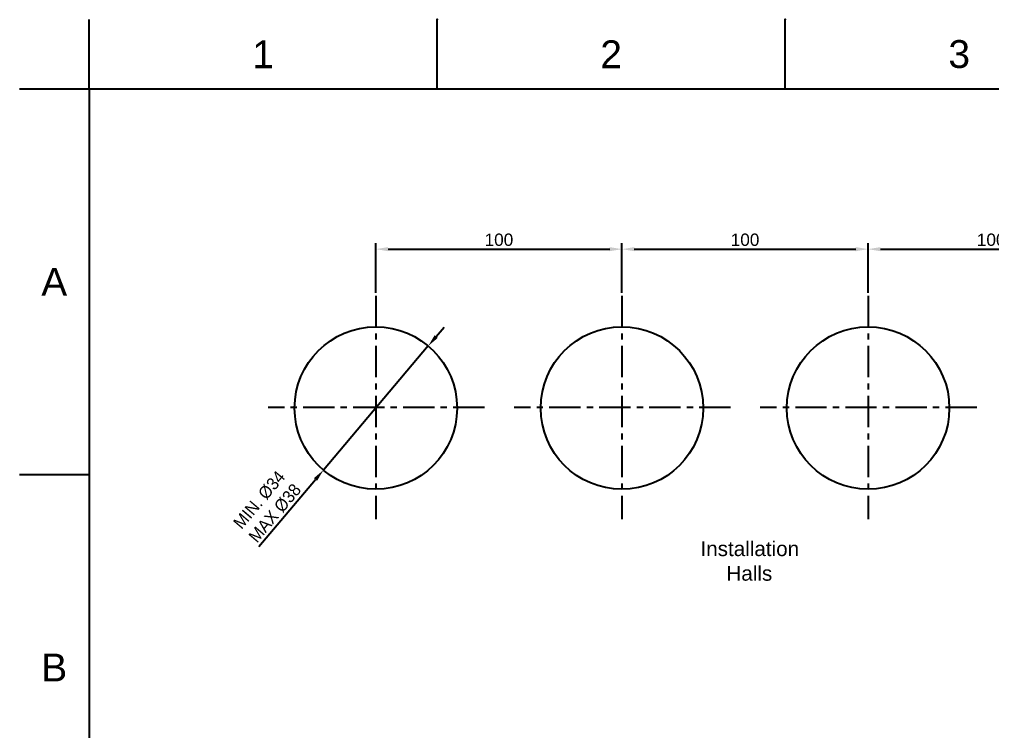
# Model space of a CAD drawing. Header units: millimetres. Extents: x 601 to 1195, y -13 to 407.
# Drawn here: x 601.1 to 798.5, y 262.3 to 406.7 of the extents above; entities that cross this region are included whole.
import ezdxf

# ---------------------------------------------------------------- set-up
doc = ezdxf.new("R2010")
doc.units = ezdxf.units.MM
doc.header["$LTSCALE"] = 0.1
doc.linetypes.add('CENTERX2', pattern=[101.6, 63.5, -12.7, 12.7, -12.7])
for name, color, linetype in [('CENTER', 1, 'CENTERX2'), ('DIM', 3, 'Continuous'), ('TEXT', 2, 'Continuous')]:
    doc.layers.add(name, color=color, linetype=linetype)
doc.styles.get("Standard").update_dxf_attribs({"font": 'arial.ttf'})
doc.dimstyles.new('ISO-25', dxfattribs={"dimtxt": 2.5, "dimasz": 2.5, "dimexe": 1.25, "dimexo": 0.625, "dimtad": 1, "dimlfac": 1.333333, "dimtxsty": 'Standard', "dimcen": 2.5, "dimadec": 0, "dimazin": 0, "dimtfac": 1, "dimtmove": 0, "dimatfit": 3, "dimfxl": 0, "dimarcsym": 0})

# ---------------------------------------------------------------- blocks, each defined once
blk = doc.blocks.new('*D4')
at = {"layer": 'Defpoints', "color": 0}
for p in [(684.11, 340.39), (662.82, 315.18)]:
    blk.add_point(p, dxfattribs=at)
at = {"layer": 'DIM', "color": 0, "lineweight": -2}
for p, q in [((685.73, 342.3), (687.34, 344.21)), ((684.11, 340.39), (662.82, 315.18)), ((649.71, 299.65), (661.21, 313.27))]:
    blk.add_line(p, q, dxfattribs=at)
at = {"layer": 'DIM', "color": 0}
for points in [[(685.41, 342.57), (686.05, 342.03), (684.11, 340.39)], [(660.89, 313.54), (661.53, 313), (662.82, 315.18)]]:
    blk.add_solid(points, dxfattribs=at)
at = {"layer": 'DIM', "color": 0, "insert": (651.38, 307.78), "char_height": 2.5, "attachment_point": 5, "rotation": 49.8191}
blk.add_mtext('{\\fMS PGothic|b0|i0|c129|p34;MIN. %%C34\\PMAX %%C38}', dxfattribs=at)
blk = doc.blocks.new('*D5')
at = {"layer": 'Defpoints', "color": 0}
for p in [(723.47, 360.06), (673.47, 350.57), (723.47, 350.57)]:
    blk.add_point(p, dxfattribs=at)
at = {"layer": 'DIM', "color": 0, "lineweight": -2}
for p, q in [((673.47, 351.2), (673.47, 361.31)), ((675.97, 360.06), (720.97, 360.06)), ((723.47, 351.2), (723.47, 361.31))]:
    blk.add_line(p, q, dxfattribs=at)
at = {"layer": 'DIM', "color": 0}
for points in [[(675.97, 360.48), (675.97, 359.64), (673.47, 360.06)], [(720.97, 360.48), (720.97, 359.64), (723.47, 360.06)]]:
    blk.add_solid(points, dxfattribs=at)
at = {"layer": 'DIM', "color": 0, "insert": (698.47, 361.96), "char_height": 2.5, "attachment_point": 5}
blk.add_mtext('100', dxfattribs=at)
blk = doc.blocks.new('*D2')
at = {"layer": 'Defpoints', "color": 0}
for p in [(773.47, 360.06), (723.47, 350.57), (773.47, 350.57)]:
    blk.add_point(p, dxfattribs=at)
at = {"layer": 'DIM', "color": 0, "lineweight": -2}
for p, q in [((723.47, 351.2), (723.47, 361.31)), ((725.97, 360.06), (770.97, 360.06)), ((773.47, 351.2), (773.47, 361.31))]:
    blk.add_line(p, q, dxfattribs=at)
at = {"layer": 'DIM', "color": 0}
for points in [[(725.97, 360.48), (725.97, 359.64), (723.47, 360.06)], [(770.97, 360.48), (770.97, 359.64), (773.47, 360.06)]]:
    blk.add_solid(points, dxfattribs=at)
at = {"layer": 'DIM', "color": 0, "insert": (748.47, 361.96), "char_height": 2.5, "attachment_point": 5}
blk.add_mtext('100', dxfattribs=at)
blk = doc.blocks.new('*D3')
at = {"layer": 'Defpoints', "color": 0}
for p in [(823.47, 360.06), (773.47, 350.57), (823.47, 350.57)]:
    blk.add_point(p, dxfattribs=at)
at = {"layer": 'DIM', "color": 0, "lineweight": -2}
for p, q in [((773.47, 351.2), (773.47, 361.31)), ((775.97, 360.06), (820.97, 360.06)), ((823.47, 351.2), (823.47, 361.31))]:
    blk.add_line(p, q, dxfattribs=at)
at = {"layer": 'DIM', "color": 0}
for points in [[(775.97, 360.48), (775.97, 359.64), (773.47, 360.06)], [(820.97, 360.48), (820.97, 359.64), (823.47, 360.06)]]:
    blk.add_solid(points, dxfattribs=at)
at = {"layer": 'DIM', "color": 0, "insert": (798.47, 361.96), "char_height": 2.5, "attachment_point": 5}
blk.add_mtext('100', dxfattribs=at)

msp = doc.modelspace()

# ---------------------------------------------------------------- linework, layer by layer
for p, q in [((615.2102, 392.5863), (615.2102, 406.7277)), ((685.9173, 392.5863), (685.9173, 406.7277)), ((756.6244, 392.5863), (756.6244, 406.7277)), ((615.2102, 392.5863), (601.0688, 392.5863)), ((1180.8668, 392.5863), (615.2102, 392.5863)), ((615.2102, 392.5863), (615.2102, 0.8691)), ((615.2102, 314.2429), (601.0688, 314.2429))]:
    msp.add_line(p, q)
for centre in [(673.4679, 327.7855), (723.4679, 327.7855), (773.4679, 327.7855)]:
    msp.add_circle(centre, 16.5)
for p in [(685.9173, 406.7277), (756.6244, 406.7277)]:
    msp.add_point(p)
at = {"layer": 'CENTER'}
for p, q in [((673.4679, 350.573), (673.4679, 305.1762)), ((723.4679, 350.573), (723.4679, 305.1762)), ((773.4679, 350.573), (773.4679, 305.1762)), ((695.5252, 327.8746), (651.5681, 327.8746)), ((745.5252, 327.8746), (701.5681, 327.8746)), ((795.5252, 327.8746), (751.5681, 327.8746))]:
    msp.add_line(p, q, dxfattribs=at)

# ---------------------------------------------------------------- texts
at = {"char_height": 5.6566, "attachment_point": 5}
for s, width, insert in [('1', 50, (650.5638, 399.657)), ('2', 50, (721.2708, 399.657)), ('3', 50, (791.9779, 399.657)), ('A', 10, (608.1395, 353.4146)), ('B', 10, (608.1395, 275.0711))]:
    msp.add_mtext_dynamic_manual_height_columns(s, width=width, gutter_width=12.5, heights=[0], dxfattribs=dict(at, insert=insert))
at = {"layer": 'TEXT', "insert": (734.3892, 300.7042), "char_height": 3, "attachment_point": 1}
msp.add_mtext_dynamic_manual_height_columns('{\\W4.31902; }Installation\\P{\\W8.8445; }Halls', width=29.414829, gutter_width=12.5, heights=[0], dxfattribs=at)

# ---------------------------------------------------------------- dimensions: what is measured, and where the dimension line sits
at = {"layer": 'DIM'}
for base, p1, p2, picture, middle in [((723.4679, 360.06), (673.4679, 350.573), (723.4679, 350.573), '*D5', (698.4679, 361.9614)), ((773.4679, 360.06), (723.4679, 350.573), (773.4679, 350.573), '*D2', (748.4679, 361.9614)), ((823.4679, 360.06), (773.4679, 350.573), (823.4679, 350.573), '*D3', (798.4679, 361.9614))]:
    dim = msp.add_linear_dim(base=base, p1=p1, p2=p2, text='100', dimstyle='ISO-25', dxfattribs=at)
    dim.commit()
    dim.dimension.update_dxf_attribs({"geometry": picture, "text_midpoint": middle})
dim = msp.add_diameter_dim_2p(p1=(684.1138, 340.3917), p2=(662.8221, 315.1794), text='{\\fMS PGothic|b0|i0|c129|p34;MIN. %%C34\\PMAX %%C38}', dimstyle='ISO-25', dxfattribs=at)
dim.commit()
dim.dimension.update_dxf_attribs({"geometry": '*D4', "text_midpoint": (654.4101, 305.2184), "dimtype": 163})

doc.saveas('drawing.dxf')
